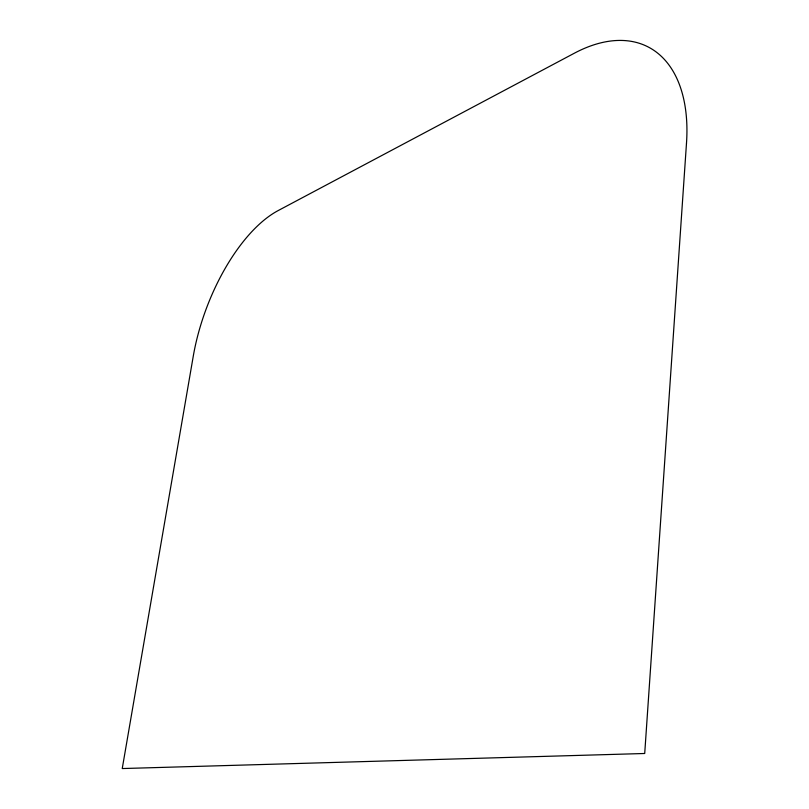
<?xml version="1.0" encoding="UTF-8"?>
<svg xmlns="http://www.w3.org/2000/svg" width="809" height="809" viewBox="0 0 809 809"><rect width="100%" height="100%" fill="white"/><g stroke="black" fill="none" stroke-linecap="round" stroke-linejoin="round"><path stroke-width="1.21" d="M686.497 143.122L644.712 753.492L122.24 768.55L193.24 356.354A130.967 60.837 -69.2 0 1 278.175 210.573L574.43 53.172A170.507 98 -62.6 0 1 686.497 143.122"/></g></svg>
